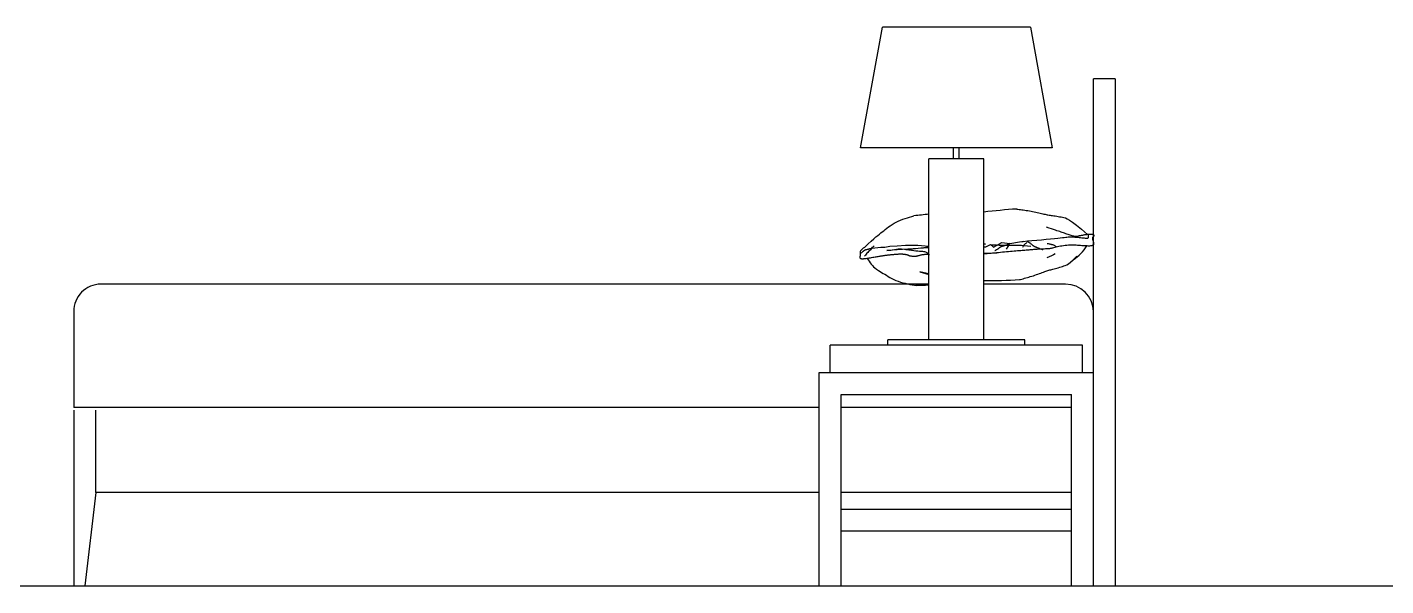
# Model space of a CAD drawing. Header units: inches. Extents: x 15.4 to 57.9, y 9.9 to 34.7.
# Drawn here: x 45.055 to 47.533, y 21.725 to 22.743 of the extents above; entities that cross this region are included whole.
import ezdxf

# ---------------------------------------------------------------- set-up
doc = ezdxf.new("R2010")
doc.units = ezdxf.units.IN
doc.header["$MEASUREMENT"] = 0
doc.layers.add('1', color=1, linetype='Continuous')
doc.layers.add('4', color=4, linetype='Continuous')

msp = doc.modelspace()

# ---------------------------------------------------------------- linework, layer by layer
at = {"layer": '1'}
for p, q in [((46.5748, 22.5233), (46.6148, 22.7433)), ((46.8848, 22.7433), (46.6148, 22.7433)), ((46.8848, 22.7433), (46.9248, 22.5233)), ((46.9998, 21.7246), (46.9998, 22.6489)), ((47.0398, 22.6489), (46.9998, 22.6489)), ((47.0398, 22.6489), (47.0398, 21.7246)), ((46.9248, 22.5233), (46.5748, 22.5233)), ((46.7448, 22.5033), (46.7448, 22.5233)), ((46.7548, 22.5033), (46.7548, 22.5233)), ((46.6998, 22.1733), (46.6998, 22.5033)), ((46.7998, 22.5033), (46.6998, 22.5033)), ((46.7998, 22.1733), (46.7998, 22.5033)), ((46.86, 22.4117), (46.8622, 22.4114)), ((46.8622, 22.4114), (46.8645, 22.4111)), ((46.8645, 22.4111), (46.8669, 22.4108)), ((46.8669, 22.4108), (46.8694, 22.4104)), ((46.8694, 22.4104), (46.872, 22.41)), ((46.872, 22.41), (46.8747, 22.4096)), ((46.8747, 22.4096), (46.8774, 22.4092)), ((46.8774, 22.4092), (46.8802, 22.4087)), ((46.8802, 22.4087), (46.8831, 22.4081)), ((46.8831, 22.4081), (46.886, 22.4076)), ((46.886, 22.4076), (46.8889, 22.407)), ((46.6292, 22.3812), (46.6325, 22.3834)), ((46.6325, 22.3834), (46.6361, 22.3856)), ((46.6361, 22.3856), (46.6398, 22.3876)), ((46.6398, 22.3876), (46.6438, 22.3895)), ((46.6438, 22.3895), (46.6479, 22.3913)), ((46.6479, 22.3913), (46.6521, 22.393)), ((46.6521, 22.393), (46.6563, 22.3945)), ((46.6563, 22.3945), (46.6605, 22.3959)), ((46.6605, 22.3959), (46.6646, 22.3971)), ((46.6646, 22.3971), (46.6686, 22.3982)), ((46.6686, 22.3982), (46.6724, 22.3992)), ((46.8889, 22.407), (46.8918, 22.4063)), ((46.8918, 22.4063), (46.8946, 22.4057)), ((46.8946, 22.4057), (46.8974, 22.4051)), ((46.8974, 22.4051), (46.9002, 22.4045)), ((46.9002, 22.4045), (46.9028, 22.4039)), ((46.9028, 22.4039), (46.9052, 22.4033)), ((46.9052, 22.4033), (46.9075, 22.4028)), ((46.9075, 22.4028), (46.9096, 22.4024)), ((46.9096, 22.4024), (46.9116, 22.402)), ((46.9116, 22.402), (46.9134, 22.4016)), ((46.9134, 22.4016), (46.9152, 22.4013)), ((46.9152, 22.4013), (46.917, 22.401)), ((46.917, 22.401), (46.9189, 22.4007)), ((46.9189, 22.4007), (46.9209, 22.4004)), ((46.9209, 22.4004), (46.923, 22.4001)), ((46.923, 22.4001), (46.9252, 22.3998)), ((46.9252, 22.3998), (46.9277, 22.3994)), ((46.9277, 22.3994), (46.9302, 22.399)), ((46.9302, 22.399), (46.9329, 22.3986)), ((46.9329, 22.3986), (46.9355, 22.3982)), ((46.9355, 22.3982), (46.9382, 22.3977)), ((46.9382, 22.3977), (46.9409, 22.3973)), ((46.9409, 22.3973), (46.9435, 22.3968)), ((46.9435, 22.3968), (46.946, 22.3963)), ((46.946, 22.3963), (46.9488, 22.3954)), ((46.9488, 22.3954), (46.9522, 22.3938)), ((46.9522, 22.3938), (46.9564, 22.3913)), ((46.9564, 22.3913), (46.9619, 22.3875)), ((46.9619, 22.3875), (46.9689, 22.3821)), ((46.5993, 22.3575), (46.6031, 22.3609)), ((46.6031, 22.3609), (46.6064, 22.3636)), ((46.6064, 22.3636), (46.6093, 22.366)), ((46.6093, 22.366), (46.612, 22.368)), ((46.612, 22.368), (46.6146, 22.3701)), ((46.6146, 22.3701), (46.6173, 22.3722)), ((46.6173, 22.3722), (46.62, 22.3743)), ((46.62, 22.3743), (46.6229, 22.3766)), ((46.6229, 22.3766), (46.626, 22.3789)), ((46.626, 22.3789), (46.6292, 22.3812)), ((46.919, 22.3769), (46.9142, 22.3785)), ((46.9233, 22.3755), (46.919, 22.3769)), ((46.9218, 22.3574), (46.9288, 22.3581)), ((46.927, 22.3742), (46.9233, 22.3755)), ((46.9304, 22.3731), (46.927, 22.3742)), ((46.9288, 22.3581), (46.9347, 22.3587)), ((46.9334, 22.3721), (46.9304, 22.3731)), ((46.9361, 22.3712), (46.9334, 22.3721)), ((46.9347, 22.3587), (46.9394, 22.3592)), ((46.9386, 22.3704), (46.9361, 22.3712)), ((46.9409, 22.3696), (46.9386, 22.3704)), ((46.9394, 22.3592), (46.9434, 22.3597)), ((46.943, 22.3689), (46.9409, 22.3696)), ((46.9452, 22.3681), (46.943, 22.3689)), ((46.9434, 22.3597), (46.9466, 22.36)), ((46.9473, 22.3674), (46.9452, 22.3681)), ((46.9466, 22.36), (46.9493, 22.3603)), ((46.9494, 22.3666), (46.9473, 22.3674)), ((46.9493, 22.3603), (46.9516, 22.3605)), ((46.9515, 22.3659), (46.9494, 22.3666)), ((46.9536, 22.3651), (46.9515, 22.3659)), ((46.9516, 22.3605), (46.9538, 22.3607)), ((46.9556, 22.3644), (46.9536, 22.3651)), ((46.9538, 22.3607), (46.956, 22.3608)), ((46.9575, 22.3638), (46.9556, 22.3644)), ((46.956, 22.3608), (46.9583, 22.3608)), ((46.9594, 22.3632), (46.9575, 22.3638)), ((46.9583, 22.3608), (46.9608, 22.3608)), ((46.9611, 22.3627), (46.9594, 22.3632)), ((46.9608, 22.3608), (46.9634, 22.3607)), ((46.9628, 22.3622), (46.9611, 22.3627)), ((46.9643, 22.3619), (46.9628, 22.3622)), ((46.9634, 22.3607), (46.9661, 22.3606)), ((46.9657, 22.3617), (46.9643, 22.3619)), ((46.9669, 22.3615), (46.9657, 22.3617)), ((46.9661, 22.3606), (46.9688, 22.3604)), ((46.9681, 22.3615), (46.9669, 22.3615)), ((46.9692, 22.3615), (46.9681, 22.3615)), ((46.9688, 22.3604), (46.9714, 22.3602)), ((46.9689, 22.3821), (46.9779, 22.3747)), ((46.9702, 22.3616), (46.9692, 22.3615)), ((46.9712, 22.3618), (46.9702, 22.3616)), ((46.9722, 22.362), (46.9712, 22.3618)), ((46.9714, 22.3602), (46.974, 22.36)), ((46.9731, 22.3622), (46.9722, 22.362)), ((46.9741, 22.3625), (46.9731, 22.3622)), ((46.974, 22.36), (46.9765, 22.3597)), ((46.9752, 22.3627), (46.9741, 22.3625)), ((46.9763, 22.363), (46.9752, 22.3627)), ((46.9775, 22.3633), (46.9763, 22.363)), ((46.9765, 22.3597), (46.9789, 22.3594)), ((46.9787, 22.3635), (46.9775, 22.3633)), ((46.9779, 22.3747), (46.989, 22.3651)), ((46.9799, 22.3637), (46.9787, 22.3635)), ((46.9789, 22.3594), (46.981, 22.3592)), ((46.9812, 22.364), (46.9799, 22.3637)), ((46.981, 22.3592), (46.983, 22.3589)), ((46.9824, 22.3642), (46.9812, 22.364)), ((46.9837, 22.3644), (46.9824, 22.3642)), ((46.983, 22.3589), (46.9848, 22.3587)), ((46.985, 22.3646), (46.9837, 22.3644)), ((46.9848, 22.3587), (46.9864, 22.3586)), ((46.9862, 22.3648), (46.985, 22.3646)), ((46.9874, 22.3649), (46.9862, 22.3648)), ((46.9864, 22.3586), (46.9878, 22.3585)), ((46.9885, 22.3651), (46.9874, 22.3649)), ((46.9878, 22.3585), (46.9889, 22.3585)), ((46.9896, 22.3652), (46.9885, 22.3651)), ((46.9889, 22.3585), (46.9898, 22.3587)), ((46.9906, 22.3653), (46.9896, 22.3652)), ((46.9898, 22.3587), (46.9904, 22.359)), ((46.9904, 22.359), (46.9908, 22.3595)), ((46.9916, 22.3654), (46.9906, 22.3653)), ((46.9907, 22.364), (46.9906, 22.3653)), ((46.9909, 22.3628), (46.9907, 22.364)), ((46.9908, 22.3595), (46.991, 22.3601)), ((46.991, 22.3617), (46.9909, 22.3628)), ((46.991, 22.3608), (46.991, 22.3617)), ((46.991, 22.3601), (46.991, 22.3608)), ((46.9925, 22.3654), (46.9916, 22.3654)), ((46.9934, 22.3655), (46.9925, 22.3654)), ((46.9943, 22.3655), (46.9934, 22.3655)), ((46.9951, 22.3655), (46.9943, 22.3655)), ((46.9959, 22.3655), (46.9951, 22.3655)), ((46.9966, 22.3654), (46.9959, 22.3655)), ((46.9973, 22.3653), (46.9966, 22.3654)), ((46.998, 22.3652), (46.9973, 22.3653)), ((46.9986, 22.3651), (46.998, 22.3652)), ((46.9992, 22.365), (46.9986, 22.3651)), ((46.9986, 22.3585), (46.9987, 22.3589)), ((46.9986, 22.3579), (46.9986, 22.3585)), ((46.9987, 22.3589), (46.9988, 22.3594)), ((46.9988, 22.3594), (46.9989, 22.3598)), ((46.9989, 22.3598), (46.999, 22.3601)), ((46.999, 22.3601), (46.9992, 22.3605)), ((46.9997, 22.3648), (46.9992, 22.365)), ((46.9992, 22.3605), (46.9994, 22.3608)), ((46.9994, 22.3608), (46.9997, 22.3611)), ((47.0001, 22.3646), (46.9997, 22.3648)), ((46.9997, 22.3611), (46.9999, 22.3613)), ((46.9999, 22.3613), (47.0002, 22.3616)), ((47.0005, 22.3644), (47.0001, 22.3646)), ((47.0002, 22.3616), (47.0004, 22.3619)), ((47.0004, 22.3619), (47.0006, 22.3622)), ((47.0008, 22.3642), (47.0005, 22.3644)), ((47.0006, 22.3622), (47.0009, 22.3624)), ((47.0011, 22.364), (47.0008, 22.3642)), ((47.0009, 22.3624), (47.0011, 22.3627)), ((47.0013, 22.3638), (47.0011, 22.364)), ((47.0011, 22.3627), (47.0012, 22.3629)), ((47.0012, 22.3629), (47.0013, 22.3631)), ((47.0013, 22.3636), (47.0013, 22.3638)), ((47.0014, 22.3634), (47.0013, 22.3636)), ((47.0013, 22.3631), (47.0014, 22.3634)), ((46.5745, 22.3342), (46.5744, 22.3333)), ((46.5744, 22.3333), (46.5744, 22.3324)), ((46.5749, 22.3352), (46.5745, 22.3342)), ((46.5755, 22.3363), (46.5749, 22.3352)), ((46.5765, 22.3374), (46.5755, 22.3363)), ((46.578, 22.3386), (46.5765, 22.3374)), ((46.5799, 22.34), (46.578, 22.3386)), ((46.578, 22.333), (46.5787, 22.3336)), ((46.5787, 22.3336), (46.5793, 22.3341)), ((46.5793, 22.3341), (46.5799, 22.3346)), ((46.5825, 22.3415), (46.5799, 22.34)), ((46.5799, 22.3346), (46.5804, 22.335)), ((46.5804, 22.335), (46.5809, 22.3354)), ((46.5809, 22.3354), (46.5813, 22.3358)), ((46.5813, 22.3358), (46.5817, 22.3361)), ((46.5817, 22.3361), (46.5821, 22.3364)), ((46.5821, 22.3364), (46.5825, 22.3367)), ((46.5825, 22.3415), (46.5891, 22.3479)), ((46.5825, 22.3367), (46.5829, 22.3369)), ((46.5829, 22.3369), (46.5833, 22.3371)), ((46.5833, 22.3371), (46.5838, 22.3373)), ((46.5838, 22.3373), (46.5843, 22.3374)), ((46.5843, 22.3374), (46.5848, 22.3376)), ((46.5848, 22.3376), (46.5854, 22.3378)), ((46.5854, 22.3378), (46.586, 22.3379)), ((46.586, 22.3379), (46.5867, 22.3381)), ((46.5867, 22.3381), (46.5874, 22.3382)), ((46.5874, 22.3382), (46.5881, 22.3383)), ((46.5881, 22.3383), (46.5887, 22.3385)), ((46.5897, 22.3341), (46.5882, 22.3325)), ((46.5887, 22.3385), (46.5894, 22.3387)), ((46.5891, 22.3479), (46.5946, 22.3532)), ((46.5894, 22.3387), (46.5901, 22.3388)), ((46.5913, 22.3357), (46.5897, 22.3341)), ((46.5901, 22.3388), (46.5908, 22.339)), ((46.5908, 22.339), (46.5914, 22.3392)), ((46.5929, 22.3375), (46.5913, 22.3357)), ((46.5914, 22.3392), (46.5921, 22.3394)), ((46.5921, 22.3394), (46.5929, 22.3396)), ((46.5929, 22.3396), (46.5936, 22.3397)), ((46.5947, 22.3395), (46.5929, 22.3375)), ((46.5936, 22.3397), (46.5945, 22.3399)), ((46.5945, 22.3399), (46.5954, 22.3401)), ((46.5946, 22.3532), (46.5993, 22.3575)), ((46.5954, 22.3401), (46.596, 22.3423)), ((46.5954, 22.3401), (46.6119, 22.3419)), ((46.596, 22.3423), (46.5981, 22.343)), ((46.5981, 22.343), (46.6001, 22.3447)), ((46.6119, 22.3419), (46.6194, 22.3424)), ((46.6194, 22.3424), (46.6283, 22.3437)), ((46.6998, 22.341), (46.6231, 22.3359)), ((46.6231, 22.3359), (46.6301, 22.3365)), ((46.6283, 22.3437), (46.6418, 22.3446)), ((46.6301, 22.3365), (46.6437, 22.3389)), ((46.6418, 22.3446), (46.6569, 22.3456)), ((46.6437, 22.3389), (46.6498, 22.3393)), ((46.6498, 22.3393), (46.6601, 22.3378)), ((46.6569, 22.3456), (46.6795, 22.3456)), ((46.6579, 22.338), (46.663, 22.3371)), ((46.6601, 22.3378), (46.6954, 22.3423)), ((46.663, 22.3371), (46.6677, 22.3364)), ((46.6677, 22.3364), (46.672, 22.3359)), ((46.672, 22.3359), (46.6759, 22.3355)), ((46.6759, 22.3355), (46.6795, 22.3352)), ((46.6795, 22.3456), (46.6998, 22.344)), ((46.6795, 22.3352), (46.6827, 22.335)), ((46.6827, 22.335), (46.6855, 22.3348)), ((46.6855, 22.3348), (46.688, 22.3347)), ((46.688, 22.3347), (46.69, 22.3344)), ((46.69, 22.3344), (46.6918, 22.3341)), ((46.6918, 22.3341), (46.6934, 22.3337)), ((46.6934, 22.3337), (46.6948, 22.333)), ((46.6954, 22.3423), (46.6998, 22.3426)), ((46.7998, 22.3479), (46.8029, 22.3478)), ((46.8029, 22.3478), (46.7998, 22.3476)), ((46.7998, 22.3425), (46.8037, 22.3427)), ((46.8037, 22.3427), (46.8118, 22.3471)), ((46.8118, 22.3471), (46.8177, 22.3421)), ((46.8182, 22.3458), (46.8128, 22.346)), ((46.8177, 22.3421), (46.8329, 22.3508)), ((46.8233, 22.3456), (46.8182, 22.3458)), ((46.8201, 22.3359), (46.8206, 22.3361)), ((46.8206, 22.3361), (46.8212, 22.3364)), ((46.8212, 22.3364), (46.8219, 22.3368)), ((46.8219, 22.3368), (46.8225, 22.3371)), ((46.8225, 22.3371), (46.8232, 22.3376)), ((46.8232, 22.3376), (46.8239, 22.338)), ((46.8281, 22.3454), (46.8233, 22.3456)), ((46.8239, 22.338), (46.8246, 22.3384)), ((46.8246, 22.3384), (46.8252, 22.3389)), ((46.8252, 22.3389), (46.8259, 22.3393)), ((46.8259, 22.3393), (46.8265, 22.3398)), ((46.8265, 22.3398), (46.8271, 22.3402)), ((46.8271, 22.3402), (46.8277, 22.3407)), ((46.8277, 22.3407), (46.8282, 22.3411)), ((46.8325, 22.3453), (46.8281, 22.3454)), ((46.8282, 22.3411), (46.8288, 22.3415)), ((46.8288, 22.3415), (46.8293, 22.3418)), ((46.8293, 22.3418), (46.8298, 22.3422)), ((46.8298, 22.3422), (46.8302, 22.3425)), ((46.8302, 22.3425), (46.8307, 22.3428)), ((46.8305, 22.3331), (46.8341, 22.3334)), ((46.8307, 22.3428), (46.8312, 22.3431)), ((46.8312, 22.3431), (46.8316, 22.3433)), ((46.8316, 22.3433), (46.8321, 22.3435)), ((46.8321, 22.3435), (46.8325, 22.3437)), ((46.8368, 22.3453), (46.8325, 22.3453)), ((46.8325, 22.3437), (46.833, 22.3439)), ((46.8329, 22.3508), (46.8476, 22.3487)), ((46.833, 22.3439), (46.8335, 22.344)), ((46.8335, 22.344), (46.834, 22.3442)), ((46.834, 22.3442), (46.8345, 22.3443)), ((46.8341, 22.3334), (46.8378, 22.3338)), ((46.8345, 22.3443), (46.835, 22.3444)), ((46.835, 22.3444), (46.8356, 22.3446)), ((46.8356, 22.3446), (46.8362, 22.3447)), ((46.8362, 22.3447), (46.8368, 22.3449)), ((46.8408, 22.3452), (46.8368, 22.3453)), ((46.8368, 22.3449), (46.8374, 22.345)), ((46.8374, 22.345), (46.8382, 22.3453)), ((46.8378, 22.3338), (46.8414, 22.3341)), ((46.8382, 22.3453), (46.839, 22.3455)), ((46.839, 22.3455), (46.8398, 22.3458)), ((46.8398, 22.3458), (46.8408, 22.3462)), ((46.8408, 22.3462), (46.8419, 22.3466)), ((46.8447, 22.3453), (46.8408, 22.3452)), ((46.8411, 22.3382), (46.8444, 22.3432)), ((46.8414, 22.3341), (46.8449, 22.3344)), ((46.8419, 22.3466), (46.8432, 22.3471)), ((46.8432, 22.3471), (46.8446, 22.3477)), ((46.8444, 22.3432), (46.846, 22.3457)), ((46.8446, 22.3477), (46.8461, 22.3484)), ((46.8484, 22.3453), (46.8447, 22.3453)), ((46.8449, 22.3344), (46.8484, 22.3347)), ((46.8461, 22.3484), (46.8479, 22.3492)), ((46.8476, 22.3487), (46.8651, 22.352)), ((46.8521, 22.3453), (46.8484, 22.3453)), ((46.8484, 22.3347), (46.8518, 22.335)), ((46.8518, 22.335), (46.8551, 22.3353)), ((46.8559, 22.3453), (46.8521, 22.3453)), ((46.8551, 22.3353), (46.8583, 22.3355)), ((46.8598, 22.3453), (46.8559, 22.3453)), ((46.8583, 22.3355), (46.8614, 22.3358)), ((46.864, 22.3452), (46.8598, 22.3453)), ((46.8614, 22.3358), (46.8644, 22.336)), ((46.8685, 22.345), (46.864, 22.3452)), ((46.8644, 22.336), (46.8672, 22.3362)), ((46.8651, 22.352), (46.8732, 22.3528)), ((46.8651, 22.352), (46.8718, 22.3527)), ((46.8672, 22.3362), (46.8699, 22.3364)), ((46.8737, 22.3447), (46.8685, 22.345)), ((46.8699, 22.3364), (46.8725, 22.3366)), ((46.871, 22.3419), (46.8717, 22.3432)), ((46.8717, 22.3432), (46.8722, 22.3443)), ((46.8718, 22.3527), (46.8795, 22.3534)), ((46.8722, 22.3443), (46.8727, 22.3451)), ((46.8725, 22.3366), (46.8749, 22.3368)), ((46.8727, 22.3451), (46.8732, 22.3459)), ((46.8732, 22.3459), (46.8737, 22.3465)), ((46.8737, 22.3465), (46.8743, 22.3472)), ((46.8794, 22.3442), (46.8737, 22.3447)), ((46.8743, 22.3472), (46.875, 22.3478)), ((46.8749, 22.3368), (46.8771, 22.337)), ((46.875, 22.3478), (46.8759, 22.3486)), ((46.8759, 22.3486), (46.877, 22.3495)), ((46.877, 22.3495), (46.8783, 22.3506)), ((46.8771, 22.337), (46.8791, 22.3372)), ((46.879, 22.3533), (46.8808, 22.3521)), ((46.8791, 22.3372), (46.881, 22.3373)), ((46.8859, 22.3435), (46.8794, 22.3442)), ((46.8795, 22.3534), (46.8878, 22.3542)), ((46.8808, 22.3521), (46.8823, 22.3511)), ((46.881, 22.3373), (46.8829, 22.3375)), ((46.8823, 22.3511), (46.8837, 22.3501)), ((46.8829, 22.3375), (46.8846, 22.3377)), ((46.8837, 22.3501), (46.8848, 22.3492)), ((46.8846, 22.3377), (46.8863, 22.3378)), ((46.8848, 22.3492), (46.8858, 22.3484)), ((46.8858, 22.3484), (46.8866, 22.3477)), ((46.8863, 22.3378), (46.8879, 22.338)), ((46.8866, 22.3477), (46.8874, 22.3471)), ((46.8874, 22.3471), (46.888, 22.3465)), ((46.8878, 22.3542), (46.8966, 22.355)), ((46.8879, 22.338), (46.8896, 22.3381)), ((46.888, 22.3465), (46.8886, 22.346)), ((46.8886, 22.346), (46.8891, 22.3456)), ((46.8891, 22.3456), (46.8896, 22.3452)), ((46.8896, 22.3452), (46.89, 22.3449)), ((46.8896, 22.3381), (46.8913, 22.3383)), ((46.89, 22.3449), (46.8905, 22.3446)), ((46.8905, 22.3446), (46.8909, 22.3444)), ((46.8909, 22.3444), (46.8913, 22.3441)), ((46.8913, 22.3441), (46.8917, 22.344)), ((46.8913, 22.3383), (46.8931, 22.3384)), ((46.8917, 22.344), (46.8921, 22.3438)), ((46.8921, 22.3438), (46.8924, 22.3436)), ((46.8924, 22.3436), (46.8928, 22.3435)), ((46.8928, 22.3435), (46.8931, 22.3433)), ((46.8931, 22.3433), (46.8935, 22.3432)), ((46.8931, 22.3384), (46.8951, 22.3385)), ((46.8935, 22.3432), (46.8938, 22.343)), ((46.8938, 22.343), (46.8942, 22.3429)), ((46.8942, 22.3429), (46.8945, 22.3427)), ((46.8945, 22.3427), (46.8949, 22.3425)), ((46.8949, 22.3425), (46.8953, 22.3423)), ((46.8951, 22.3385), (46.8971, 22.3387)), ((46.8953, 22.3423), (46.8958, 22.3421)), ((46.8958, 22.3421), (46.8963, 22.3419)), ((46.8963, 22.3419), (46.8969, 22.3416)), ((46.8966, 22.355), (46.9054, 22.3558)), ((46.8969, 22.3416), (46.8975, 22.3413)), ((46.8971, 22.3387), (46.8993, 22.3388)), ((46.8975, 22.3413), (46.8982, 22.341)), ((46.8982, 22.341), (46.8989, 22.3407)), ((46.8989, 22.3407), (46.8997, 22.3403)), ((46.8993, 22.3388), (46.9015, 22.3389)), ((46.8997, 22.3403), (46.9006, 22.34)), ((46.9006, 22.34), (46.9016, 22.3396)), ((46.9015, 22.3389), (46.9038, 22.339)), ((46.9016, 22.3396), (46.9027, 22.3392)), ((46.9027, 22.3392), (46.9038, 22.3388)), ((46.9038, 22.339), (46.906, 22.3391)), ((46.9038, 22.3388), (46.905, 22.3385)), ((46.905, 22.3385), (46.9064, 22.3381)), ((46.9054, 22.3558), (46.9139, 22.3566)), ((46.906, 22.3391), (46.9082, 22.3392)), ((46.9064, 22.3381), (46.9078, 22.3377)), ((46.9082, 22.3392), (46.9102, 22.3393)), ((46.9102, 22.3393), (46.9122, 22.3394)), ((46.9122, 22.3394), (46.9139, 22.3394)), ((46.9139, 22.3566), (46.9218, 22.3574)), ((46.9139, 22.3394), (46.9155, 22.3395)), ((46.9155, 22.3395), (46.9168, 22.3395)), ((46.9156, 22.3491), (46.9174, 22.3487)), ((46.9168, 22.3395), (46.9179, 22.3396)), ((46.9174, 22.3487), (46.919, 22.3484)), ((46.9179, 22.3396), (46.9189, 22.3397)), ((46.9189, 22.3397), (46.9197, 22.3397)), ((46.919, 22.3484), (46.9203, 22.3481)), ((46.9197, 22.3397), (46.9206, 22.3398)), ((46.9203, 22.3481), (46.9215, 22.3478)), ((46.9206, 22.3398), (46.9214, 22.34)), ((46.9214, 22.34), (46.9223, 22.3402)), ((46.9215, 22.3478), (46.9226, 22.3475)), ((46.9223, 22.3402), (46.9234, 22.3404)), ((46.9226, 22.3475), (46.9236, 22.3472)), ((46.9234, 22.3404), (46.9246, 22.3407)), ((46.9236, 22.3472), (46.9245, 22.347)), ((46.9245, 22.347), (46.9253, 22.3467)), ((46.9246, 22.3407), (46.9261, 22.3411)), ((46.9253, 22.3467), (46.9262, 22.3464)), ((46.9261, 22.3411), (46.9278, 22.3415)), ((46.9262, 22.3464), (46.9271, 22.3461)), ((46.9271, 22.3461), (46.928, 22.3457)), ((46.9278, 22.3415), (46.9298, 22.342)), ((46.928, 22.3457), (46.9289, 22.3453)), ((46.9289, 22.3453), (46.9299, 22.3447)), ((46.9298, 22.342), (46.932, 22.3426)), ((46.9299, 22.3447), (46.9308, 22.3441)), ((46.9308, 22.3441), (46.9318, 22.3434)), ((46.9318, 22.3434), (46.9328, 22.3426)), ((46.932, 22.3426), (46.9344, 22.3431)), ((46.9344, 22.3431), (46.937, 22.3437)), ((46.937, 22.3437), (46.9397, 22.3443)), ((46.9397, 22.3443), (46.9425, 22.3448)), ((46.9425, 22.3448), (46.9454, 22.3453)), ((46.9454, 22.3453), (46.9483, 22.3457)), ((46.9483, 22.3457), (46.9513, 22.346)), ((46.9513, 22.346), (46.9542, 22.3462)), ((46.9542, 22.3462), (46.9571, 22.3463)), ((46.9571, 22.3463), (46.9599, 22.3464)), ((46.9599, 22.3464), (46.9627, 22.3463)), ((46.9627, 22.3463), (46.9655, 22.3462)), ((46.9655, 22.3462), (46.9682, 22.3461)), ((46.9682, 22.3461), (46.9709, 22.3459)), ((46.9709, 22.3459), (46.9735, 22.3458)), ((46.9735, 22.3458), (46.9761, 22.3456)), ((46.9761, 22.3456), (46.9786, 22.3454)), ((46.9786, 22.3454), (46.981, 22.3452)), ((46.981, 22.3452), (46.9834, 22.3451)), ((46.9834, 22.3451), (46.9856, 22.3449)), ((46.9856, 22.3449), (46.9877, 22.3449)), ((46.9877, 22.3449), (46.9897, 22.3448)), ((46.9897, 22.3448), (46.9916, 22.3448)), ((46.9916, 22.3448), (46.9933, 22.3448)), ((46.9933, 22.3448), (46.9949, 22.3449)), ((46.9949, 22.3449), (46.9963, 22.345)), ((46.9963, 22.345), (46.9974, 22.3452)), ((46.9974, 22.3452), (46.9984, 22.3455)), ((46.9984, 22.3455), (46.9992, 22.3458)), ((46.9987, 22.3574), (46.9986, 22.3579)), ((46.9988, 22.3567), (46.9987, 22.3574)), ((46.9989, 22.3561), (46.9988, 22.3567)), ((46.9991, 22.3554), (46.9989, 22.3561)), ((46.9993, 22.3546), (46.9991, 22.3554)), ((46.9992, 22.3458), (46.9998, 22.3462)), ((46.9996, 22.3539), (46.9993, 22.3546)), ((46.9998, 22.3531), (46.9996, 22.3539)), ((47, 22.3523), (46.9998, 22.3531)), ((46.9998, 22.3462), (47.0003, 22.3466)), ((47.0003, 22.3516), (47, 22.3523)), ((47.0005, 22.3508), (47.0003, 22.3516)), ((47.0003, 22.3466), (47.0006, 22.3471)), ((47.0006, 22.3501), (47.0005, 22.3508)), ((47.0008, 22.3494), (47.0006, 22.3501)), ((47.0006, 22.3471), (47.0008, 22.3476)), ((47.0009, 22.3488), (47.0008, 22.3494)), ((47.0008, 22.3476), (47.0009, 22.3481)), ((47.0009, 22.3481), (47.0009, 22.3488)), ((46.5739, 22.3247), (46.5738, 22.3242)), ((46.5738, 22.3242), (46.5738, 22.3237)), ((46.5738, 22.3237), (46.5738, 22.3233)), ((46.5738, 22.3233), (46.5739, 22.3229)), ((46.574, 22.3253), (46.5739, 22.3247)), ((46.5739, 22.3229), (46.574, 22.3226)), ((46.5741, 22.3259), (46.574, 22.3253)), ((46.574, 22.3226), (46.5742, 22.3222)), ((46.5742, 22.3265), (46.5741, 22.3259)), ((46.5743, 22.3271), (46.5742, 22.3265)), ((46.5742, 22.3222), (46.5744, 22.322)), ((46.5744, 22.3278), (46.5743, 22.3271)), ((46.5744, 22.3324), (46.5745, 22.3316)), ((46.5745, 22.3285), (46.5744, 22.3278)), ((46.5744, 22.322), (46.5748, 22.3217)), ((46.5745, 22.3316), (46.5746, 22.3308)), ((46.5746, 22.3293), (46.5745, 22.3285)), ((46.5746, 22.3308), (46.5746, 22.33)), ((46.5746, 22.33), (46.5746, 22.3293)), ((46.5748, 22.3217), (46.5751, 22.3215)), ((46.5751, 22.3215), (46.5756, 22.3214)), ((46.5756, 22.3214), (46.5761, 22.3212)), ((46.5759, 22.331), (46.5767, 22.3317)), ((46.5761, 22.3212), (46.5768, 22.3211)), ((46.5767, 22.3317), (46.5774, 22.3324)), ((46.5768, 22.3211), (46.5775, 22.3211)), ((46.5774, 22.3324), (46.578, 22.333)), ((46.5775, 22.3211), (46.5783, 22.321)), ((46.5783, 22.321), (46.5792, 22.3211)), ((46.5792, 22.3211), (46.5802, 22.3211)), ((46.5802, 22.3211), (46.5813, 22.3212)), ((46.5813, 22.3212), (46.5826, 22.3213)), ((46.5838, 22.3275), (46.5823, 22.3257)), ((46.5826, 22.3213), (46.5839, 22.3215)), ((46.5852, 22.3292), (46.5838, 22.3275)), ((46.5839, 22.3215), (46.5855, 22.3217)), ((46.5867, 22.3309), (46.5852, 22.3292)), ((46.5855, 22.3217), (46.5871, 22.3219)), ((46.5882, 22.3325), (46.5867, 22.3309)), ((46.5871, 22.3219), (46.589, 22.3222)), ((46.589, 22.3222), (46.5909, 22.3225)), ((46.5909, 22.3225), (46.593, 22.3229)), ((46.593, 22.3229), (46.5951, 22.3232)), ((46.5951, 22.3232), (46.5972, 22.3236)), ((46.5972, 22.3236), (46.5994, 22.324)), ((46.5994, 22.324), (46.6015, 22.3244)), ((46.6015, 22.3244), (46.6036, 22.3247)), ((46.6036, 22.3247), (46.6056, 22.3251)), ((46.6056, 22.3251), (46.6074, 22.3254)), ((46.6074, 22.3254), (46.6091, 22.3257)), ((46.6091, 22.3257), (46.6107, 22.326)), ((46.6107, 22.326), (46.6122, 22.3262)), ((46.6122, 22.3262), (46.6136, 22.3264)), ((46.6136, 22.3264), (46.6149, 22.3266)), ((46.6149, 22.3266), (46.6161, 22.3268)), ((46.6161, 22.3268), (46.6174, 22.3269)), ((46.6174, 22.3269), (46.6186, 22.3271)), ((46.6186, 22.3271), (46.6198, 22.3273)), ((46.6198, 22.3273), (46.621, 22.3274)), ((46.621, 22.3274), (46.6222, 22.3276)), ((46.6222, 22.3276), (46.6235, 22.3277)), ((46.6235, 22.3277), (46.6248, 22.3279)), ((46.6248, 22.3279), (46.6262, 22.3281)), ((46.6262, 22.3281), (46.6275, 22.3282)), ((46.6275, 22.3282), (46.6288, 22.3284)), ((46.6288, 22.3284), (46.6302, 22.3285)), ((46.6302, 22.3285), (46.6315, 22.3287)), ((46.6315, 22.3287), (46.6329, 22.3288)), ((46.6329, 22.3288), (46.6342, 22.3289)), ((46.6342, 22.3289), (46.6355, 22.329)), ((46.6355, 22.329), (46.6368, 22.3291)), ((46.6368, 22.3291), (46.638, 22.3292)), ((46.638, 22.3292), (46.6393, 22.3293)), ((46.6393, 22.3293), (46.6405, 22.3294)), ((46.6405, 22.3294), (46.6416, 22.3295)), ((46.6416, 22.3295), (46.6428, 22.3296)), ((46.6428, 22.3296), (46.6439, 22.3296)), ((46.6439, 22.3296), (46.6449, 22.3297)), ((46.6449, 22.3297), (46.646, 22.3297)), ((46.646, 22.3297), (46.647, 22.3297)), ((46.647, 22.3297), (46.6479, 22.3297)), ((46.6479, 22.3297), (46.6489, 22.3297)), ((46.6489, 22.3297), (46.6498, 22.3297)), ((46.6498, 22.3297), (46.6506, 22.3297)), ((46.6506, 22.3297), (46.6515, 22.3297)), ((46.6515, 22.3297), (46.6523, 22.3296)), ((46.6523, 22.3296), (46.6532, 22.3295)), ((46.6532, 22.3295), (46.654, 22.3295)), ((46.654, 22.3295), (46.6548, 22.3294)), ((46.6548, 22.3294), (46.6556, 22.3293)), ((46.6556, 22.3293), (46.6564, 22.3292)), ((46.6564, 22.3292), (46.6571, 22.329)), ((46.6571, 22.329), (46.6579, 22.3289)), ((46.6579, 22.3289), (46.6586, 22.3287)), ((46.6586, 22.3287), (46.6592, 22.3286)), ((46.6592, 22.3286), (46.6599, 22.3284)), ((46.6599, 22.3284), (46.6604, 22.3283)), ((46.6604, 22.3283), (46.661, 22.3281)), ((46.661, 22.3281), (46.6614, 22.3279)), ((46.6614, 22.3279), (46.6618, 22.3278)), ((46.6618, 22.3278), (46.6622, 22.3276)), ((46.6622, 22.3276), (46.6625, 22.3275)), ((46.6625, 22.3275), (46.6627, 22.3273)), ((46.6627, 22.3273), (46.663, 22.3272)), ((46.663, 22.3272), (46.6633, 22.327)), ((46.6633, 22.327), (46.6636, 22.3269)), ((46.6636, 22.3269), (46.664, 22.3268)), ((46.664, 22.3268), (46.6644, 22.3266)), ((46.6644, 22.3266), (46.6649, 22.3265)), ((46.6649, 22.3265), (46.6655, 22.3264)), ((46.6655, 22.3264), (46.6661, 22.3263)), ((46.6661, 22.3263), (46.6669, 22.3262)), ((46.6669, 22.3262), (46.6676, 22.3261)), ((46.6676, 22.3261), (46.6684, 22.326)), ((46.6684, 22.326), (46.6692, 22.326)), ((46.6692, 22.326), (46.6701, 22.3259)), ((46.6701, 22.3259), (46.6709, 22.3258)), ((46.6709, 22.3258), (46.6717, 22.3258)), ((46.6717, 22.3258), (46.6725, 22.3258)), ((46.6725, 22.3258), (46.6732, 22.3257)), ((46.6732, 22.3257), (46.6739, 22.3257)), ((46.6739, 22.3257), (46.6746, 22.3258)), ((46.6746, 22.3258), (46.6753, 22.3258)), ((46.6753, 22.3258), (46.6759, 22.3258)), ((46.6759, 22.3258), (46.6765, 22.3259)), ((46.6765, 22.3259), (46.6772, 22.326)), ((46.6772, 22.326), (46.6779, 22.3261)), ((46.6779, 22.3261), (46.6786, 22.3263)), ((46.6786, 22.3263), (46.6794, 22.3265)), ((46.6794, 22.3265), (46.6802, 22.3267)), ((46.6802, 22.3267), (46.681, 22.3269)), ((46.681, 22.3269), (46.6819, 22.3272)), ((46.6819, 22.3272), (46.6829, 22.3275)), ((46.6829, 22.3275), (46.6839, 22.3277)), ((46.6839, 22.3277), (46.6849, 22.328)), ((46.6849, 22.328), (46.686, 22.3283)), ((46.686, 22.3283), (46.6872, 22.3285)), ((46.6872, 22.3285), (46.6884, 22.3287)), ((46.6884, 22.3287), (46.6896, 22.3289)), ((46.6896, 22.3289), (46.6909, 22.329)), ((46.6909, 22.329), (46.6923, 22.3291)), ((46.6923, 22.3291), (46.6936, 22.3292)), ((46.6936, 22.3292), (46.695, 22.3293)), ((46.6948, 22.333), (46.6962, 22.3321)), ((46.695, 22.3293), (46.6964, 22.3293)), ((46.6962, 22.3321), (46.6976, 22.3309)), ((46.6964, 22.3293), (46.6979, 22.3293)), ((46.6976, 22.3309), (46.699, 22.3293)), ((46.6979, 22.3293), (46.6993, 22.3294)), ((46.699, 22.3293), (46.7006, 22.3274)), ((46.6993, 22.3294), (46.6998, 22.3294)), ((46.7998, 22.3312), (46.8002, 22.3312)), ((46.7998, 22.3304), (46.8028, 22.3306)), ((46.8002, 22.3312), (46.8017, 22.3312)), ((46.8017, 22.3312), (46.8034, 22.3312)), ((46.8028, 22.3306), (46.806, 22.3308)), ((46.8034, 22.3312), (46.8051, 22.3312)), ((46.8051, 22.3312), (46.807, 22.3312)), ((46.806, 22.3308), (46.8092, 22.3311)), ((46.807, 22.3312), (46.8089, 22.3312)), ((46.8089, 22.3312), (46.811, 22.3313)), ((46.8092, 22.3311), (46.8126, 22.3314)), ((46.811, 22.3313), (46.8133, 22.3314)), ((46.8126, 22.3314), (46.816, 22.3317)), ((46.8133, 22.3314), (46.8157, 22.3315)), ((46.8157, 22.3315), (46.8182, 22.3316)), ((46.816, 22.3317), (46.8196, 22.332)), ((46.8182, 22.3316), (46.8209, 22.3317)), ((46.8196, 22.332), (46.8232, 22.3324)), ((46.8209, 22.3317), (46.8237, 22.3319)), ((46.8232, 22.3324), (46.8268, 22.3327)), ((46.8237, 22.3319), (46.8266, 22.3321)), ((46.8268, 22.3327), (46.8305, 22.3331)), ((46.9193, 22.3246), (46.9148, 22.3225)), ((46.9234, 22.3266), (46.9193, 22.3246)), ((46.927, 22.3283), (46.9234, 22.3266)), ((46.9302, 22.3298), (46.927, 22.3283)), ((46.946, 22.3078), (46.9485, 22.3087)), ((46.9485, 22.3087), (46.9512, 22.3099)), ((46.9512, 22.3099), (46.9543, 22.3118)), ((46.9543, 22.3118), (46.9582, 22.3148)), ((46.9582, 22.3148), (46.9632, 22.3193)), ((46.9632, 22.3193), (46.9695, 22.3255)), ((46.6039, 22.3021), (46.6075, 22.2998)), ((46.6075, 22.2998), (46.6106, 22.2978)), ((46.6106, 22.2978), (46.6135, 22.2961)), ((46.6135, 22.2961), (46.6163, 22.2944)), ((46.6163, 22.2944), (46.6192, 22.2926)), ((46.6192, 22.2926), (46.6223, 22.2908)), ((46.6223, 22.2908), (46.6254, 22.2889)), ((46.6254, 22.2889), (46.6287, 22.287)), ((46.6287, 22.287), (46.6322, 22.2852)), ((46.6322, 22.2852), (46.6358, 22.2833)), ((46.6998, 22.2932), (46.6829, 22.2972)), ((46.6829, 22.2972), (46.6998, 22.2925)), ((46.8671, 22.2834), (46.8694, 22.284)), ((46.8694, 22.284), (46.8717, 22.2846)), ((46.8717, 22.2846), (46.8742, 22.2853)), ((46.8742, 22.2853), (46.8767, 22.286)), ((46.8767, 22.286), (46.8793, 22.2867)), ((46.8793, 22.2867), (46.882, 22.2875)), ((46.882, 22.2875), (46.8847, 22.2884)), ((46.8847, 22.2884), (46.8875, 22.2892)), ((46.8875, 22.2892), (46.8903, 22.2901)), ((46.8903, 22.2901), (46.8931, 22.2911)), ((46.8931, 22.2911), (46.8959, 22.2921)), ((46.8959, 22.2921), (46.8986, 22.293)), ((46.8986, 22.293), (46.9013, 22.294)), ((46.9013, 22.294), (46.904, 22.295)), ((46.904, 22.295), (46.9065, 22.2959)), ((46.9065, 22.2959), (46.9089, 22.2967)), ((46.9089, 22.2967), (46.9111, 22.2975)), ((46.9111, 22.2975), (46.9131, 22.2982)), ((46.9131, 22.2982), (46.915, 22.2988)), ((46.915, 22.2988), (46.9168, 22.2994)), ((46.9168, 22.2994), (46.9186, 22.2999)), ((46.9186, 22.2999), (46.9203, 22.3005)), ((46.9203, 22.3005), (46.9221, 22.301)), ((46.9221, 22.301), (46.924, 22.3015)), ((46.924, 22.3015), (46.9261, 22.3021)), ((46.9261, 22.3021), (46.9283, 22.3027)), ((46.9283, 22.3027), (46.9307, 22.3033)), ((46.9307, 22.3033), (46.9332, 22.304)), ((46.9332, 22.304), (46.9357, 22.3047)), ((46.9357, 22.3047), (46.9383, 22.3055)), ((46.9383, 22.3055), (46.9409, 22.3062)), ((46.9409, 22.3062), (46.9435, 22.307)), ((46.9435, 22.307), (46.946, 22.3078)), ((46.6998, 22.2746), (45.1888, 22.2746)), ((46.6358, 22.2833), (46.6396, 22.2816)), ((46.6396, 22.2816), (46.6435, 22.28)), ((46.6435, 22.28), (46.6477, 22.2786)), ((46.6477, 22.2786), (46.652, 22.2773)), ((46.652, 22.2773), (46.6563, 22.2762)), ((46.6563, 22.2762), (46.6607, 22.2752)), ((46.6607, 22.2752), (46.6651, 22.2743)), ((46.6651, 22.2743), (46.6693, 22.2736)), ((46.6693, 22.2736), (46.6734, 22.273)), ((46.6734, 22.273), (46.6773, 22.2725)), ((46.9488, 22.2746), (46.7998, 22.2746)), ((46.865, 22.2829), (46.8671, 22.2834)), ((45.1398, 22.2246), (45.1398, 22.0496)), ((46.5198, 22.1133), (46.5198, 22.1633)), ((46.9798, 22.1633), (46.5198, 22.1633)), ((46.6248, 22.1633), (46.6248, 22.1733)), ((46.8748, 22.1733), (46.6248, 22.1733)), ((46.8748, 22.1633), (46.8748, 22.1733)), ((46.9798, 22.1133), (46.9798, 22.1633)), ((46.4998, 21.7246), (46.4998, 22.1133)), ((46.4998, 22.1133), (46.9998, 22.1133)), ((46.5398, 21.7246), (46.5398, 22.0733)), ((46.5398, 22.0733), (46.9598, 22.0733)), ((46.9598, 21.7246), (46.9598, 22.0733)), ((46.4998, 22.0496), (45.1398, 22.0496)), ((45.1398, 22.0446), (45.1398, 21.7246)), ((45.1798, 21.8946), (45.1798, 22.0446)), ((46.9598, 22.0496), (46.5398, 22.0496)), ((45.1798, 21.8946), (45.1598, 21.7246)), ((46.4998, 21.8946), (45.1798, 21.8946)), ((46.9598, 21.8946), (46.5398, 21.8946)), ((46.5398, 21.8646), (46.9598, 21.8646)), ((46.5398, 21.8246), (46.9598, 21.8246))]:
    msp.add_line(p, q, dxfattribs=at)
for centre, radius, start, end in [((46.9348, 21.2692), 1.1449, 93.7446, 96.7694), ((46.7971, 21.3187), 1.0877, 95.1316, 96.5808), ((46.9241, 22.3814), 0.0734, 302.1685, 330.1149), ((46.641, 22.3504), 0.0609, 207.8571, 232.4334), ((45.189, 22.2255), 0.0492, 90.1722, 180.9853), ((46.6678, 23.3604), 1.0877, 270.3995, 271.6878), ((46.8004, 23.426), 1.1449, 269.9725, 273.2357), ((46.949, 22.2237), 0.0509, 0.9709, 90.1636)]:
    msp.add_arc(centre, radius, start, end, dxfattribs=at)
at = {"layer": '4'}
msp.add_line((37.2544, 21.7246), (57.5806, 21.7246), dxfattribs=at)

doc.saveas('drawing.dxf')
